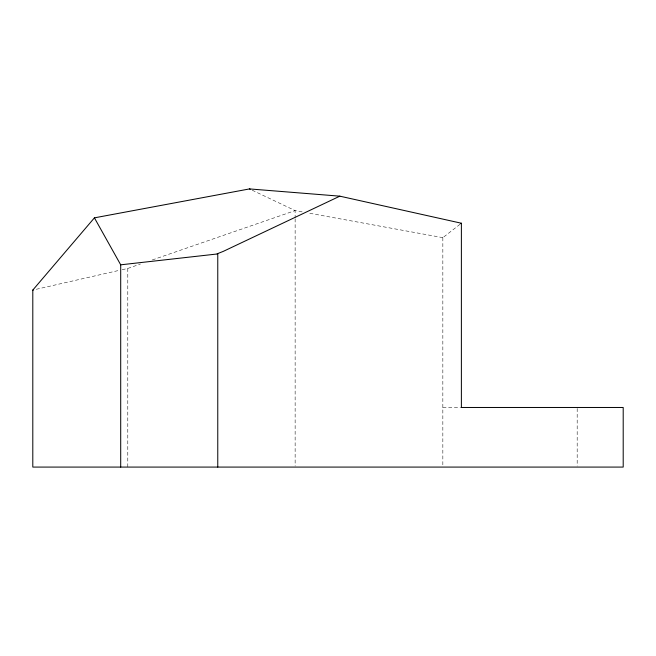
<?xml version="1.0" encoding="UTF-8"?>
<svg xmlns="http://www.w3.org/2000/svg" width="656" height="656" viewBox="0 0 656 656"><rect width="100%" height="100%" fill="white"/><g stroke="black" fill="none" stroke-linecap="round" stroke-linejoin="round"><path stroke-width="0.49" stroke-dasharray="3.28 2.46" d="M460.012 224.295L442.931 237.62M442.898 237.652L308.049 212.979M122.155 269.69L127.789 268.452L140.474 264.007M152.274 259.956L295.102 210.609L302.252 211.913M36.269 289.288L119.745 270.231M442.841 407.474L460.405 407.474M252.232 190.232L293.896 210.018M294.068 210.109L295.102 210.609L295.134 217.767M577.182 408.483L577.182 466.072M442.841 237.685L442.841 466.072M295.134 218.792L295.134 466.055M127.789 268.452L127.789 467.08"/><path stroke-width="0.98" d="M461.381 407.474L461.381 223.229L339.833 196.169L249.51 188.92L94.415 217.849L32.8 290.075L32.8 467.08L623.2 467.08L623.2 407.474L461.16 407.474M460.799 223.68L461.381 223.229M339.833 196.169L223.237 251.396L216.603 254.036M32.8 290.075L33.669 289.878M216.136 254.102L120.704 264.819L94.415 217.849M250.207 189.256L249.51 188.92M217.767 253.872L217.767 467.08M120.704 264.819L120.704 467.08"/></g></svg>
